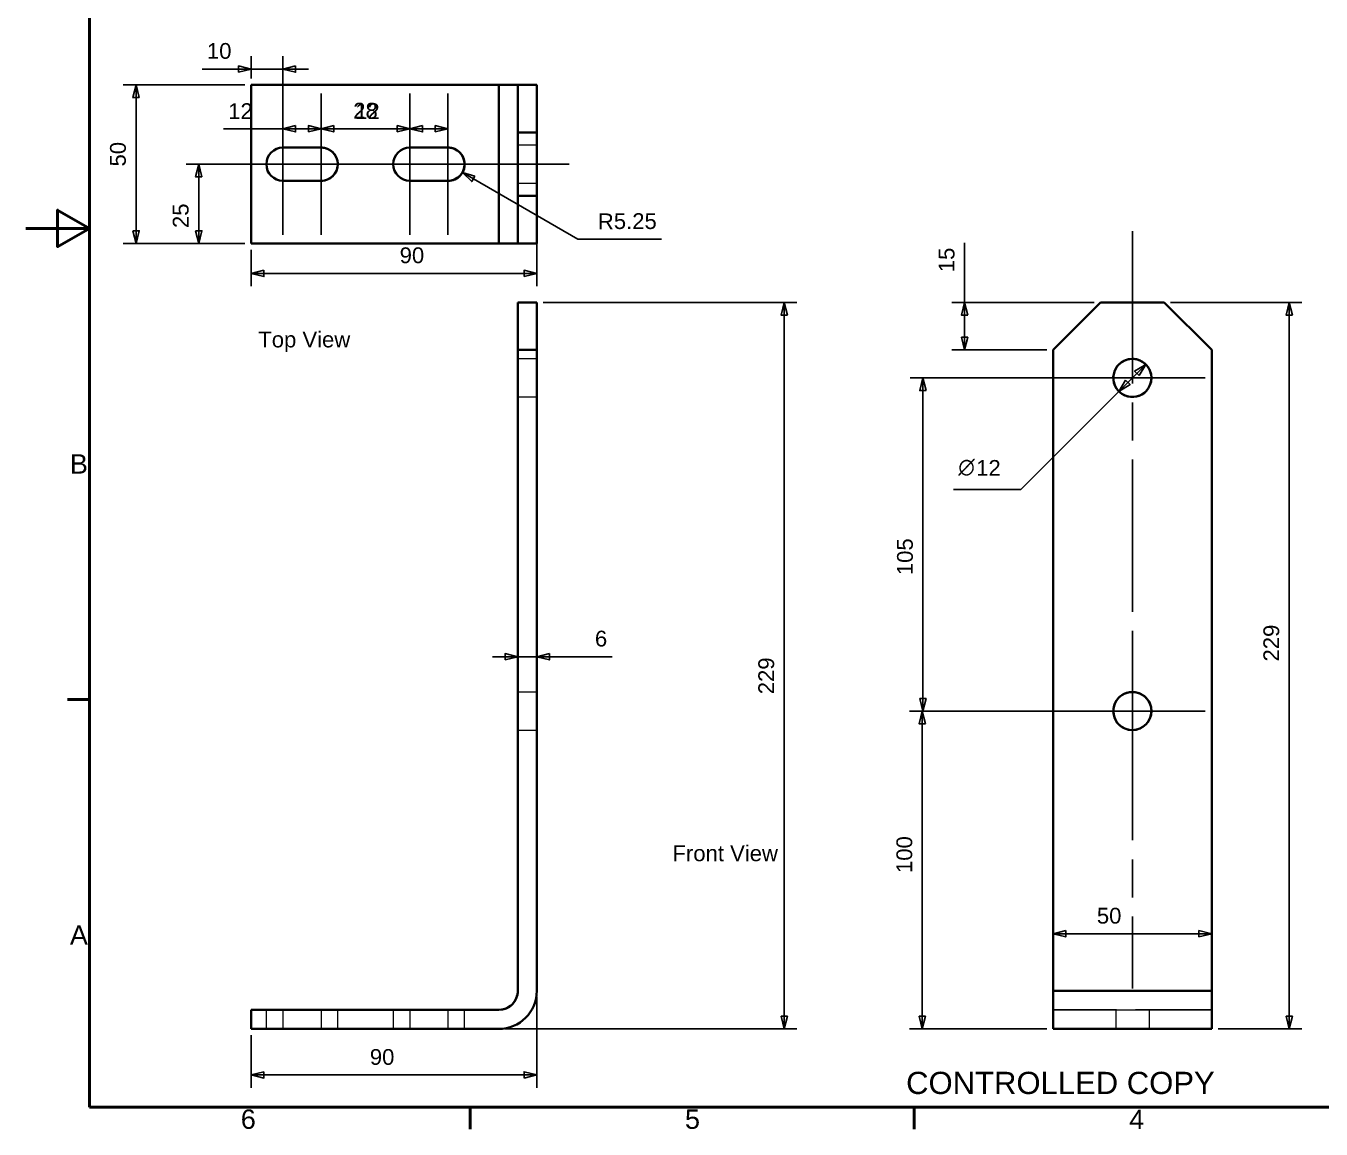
# Paper-space layout 'Bearing Sprt Plate' of a CAD drawing. Header units: millimetres. Extents: x 0 to 420, y 0 to 297.
# Drawn here: x 0 to 204.1, y 6.6 to 180.4 of the extents above; entities that cross this region are included whole.
import ezdxf

# ---------------------------------------------------------------- set-up
doc = ezdxf.new("R2010")
doc.units = ezdxf.units.MM
doc.linetypes.add('ACAD_ISO02W100', pattern=[15, 12, -3])
doc.linetypes.add('ACAD_ISO08W100', pattern=[36, 24, -3, 6, -3])
for name, color, linetype, lineweight in [('2dTransBorder', 7, 'Continuous', 35), ('2dTransTitleBlock', 7, 'Continuous', 35), ('Center Mark', 7, 'ACAD_ISO08W100', 25), ('Dimensions', 5, 'Continuous', 25), ('Hidden Edges', 7, 'ACAD_ISO02W100', 35), ('Text', 5, 'Continuous', 25), ('Visible Edges', 7, 'Continuous', 50)]:
    doc.layers.add(name, color=color, linetype=linetype, lineweight=lineweight)
doc.layers.add('Title', color=7, linetype='Continuous')
doc.styles.add('Current-ISO', font='ARIAL.TTF')
doc.styles.add('Text Style13', font='AIGDT___.TTF')
doc.styles.add('Text Style6', font='ARIAL.TTF')

# ---------------------------------------------------------------- blocks, each defined once
blk = doc.blocks.new('2dTransSymbol1')
at = {"color": 179}
for points in [[(199.59, 134.83), (199.09, 136.83), (198.59, 134.83), (199.59, 134.83)], [(198.59, 24.33), (199.09, 22.33), (199.59, 24.33), (198.59, 24.33)]]:
    blk.add_solid(points, dxfattribs=at)
at = {"layer": 'Dimensions', "color": 179, "linetype": 'Continuous', "lineweight": 25, "true_color": 0x262659}
for p, q in [((180.36, 136.83), (201.09, 136.83)), ((199.09, 136.83), (198.59, 134.83)), ((199.09, 134.83), (199.09, 136.83)), ((199.59, 134.83), (199.09, 136.83)), ((198.59, 134.83), (199.59, 134.83)), ((199.09, 134.83), (199.09, 24.33)), ((198.59, 24.33), (199.09, 22.33)), ((199.59, 24.33), (198.59, 24.33)), ((199.09, 24.33), (199.09, 22.33)), ((199.09, 22.33), (199.59, 24.33)), ((187.86, 22.33), (201.09, 22.33))]:
    blk.add_line(p, q, dxfattribs=at)
for points in [[(199.59, 134.83), (199.09, 136.83), (198.59, 134.83), (199.59, 134.83)], [(198.59, 24.33), (199.09, 22.33), (199.59, 24.33), (198.59, 24.33)]]:
    blk.add_lwpolyline(points, dxfattribs=at)
at = {"layer": 'Dimensions', "color": 18, "linetype": 'Continuous', "lineweight": 25, "true_color": 0x000000, "insert": (197.53, 80.24), "char_height": 2.489, "attachment_point": 7, "rotation": 90, "style": 'Text Style6'}
blk.add_mtext('229', dxfattribs=at)
blk = doc.blocks.new('2dTransSymbol2')
at = {"color": 179}
for points in [[(163.86, 37.83), (161.86, 37.33), (163.86, 36.83), (163.86, 37.83)], [(184.86, 36.83), (186.86, 37.33), (184.86, 37.83), (184.86, 36.83)]]:
    blk.add_solid(points, dxfattribs=at)
at = {"layer": 'Dimensions', "color": 179, "linetype": 'Continuous', "lineweight": 25, "true_color": 0x262659}
for p, q in [((161.86, 23.33), (161.86, 39.33)), ((186.86, 23.33), (186.86, 39.33)), ((163.86, 37.83), (161.86, 37.33)), ((163.86, 37.33), (161.86, 37.33)), ((161.86, 37.33), (163.86, 36.83)), ((163.86, 36.83), (163.86, 37.83)), ((184.86, 37.33), (163.86, 37.33)), ((186.86, 37.33), (184.86, 37.83)), ((184.86, 37.83), (184.86, 36.83)), ((184.86, 37.33), (186.86, 37.33)), ((184.86, 36.83), (186.86, 37.33))]:
    blk.add_line(p, q, dxfattribs=at)
for points in [[(163.86, 37.83), (161.86, 37.33), (163.86, 36.83), (163.86, 37.83)], [(184.86, 36.83), (186.86, 37.33), (184.86, 37.83), (184.86, 36.83)]]:
    blk.add_lwpolyline(points, dxfattribs=at)
at = {"layer": 'Dimensions', "linetype": 'Continuous', "lineweight": 25, "insert": (168.77, 38.9), "char_height": 2.489, "attachment_point": 7, "style": 'Text Style6'}
blk.add_mtext('50', dxfattribs=at)
blk = doc.blocks.new('2dTransSymbol3')
at = {"color": 179}
for points in [[(17.85, 169.11), (17.35, 171.11), (16.85, 169.11), (17.85, 169.11)], [(16.85, 148.11), (17.35, 146.11), (17.85, 148.11), (16.85, 148.11)]]:
    blk.add_solid(points, dxfattribs=at)
at = {"layer": 'Dimensions', "color": 179, "linetype": 'Continuous', "lineweight": 25, "true_color": 0x262659}
for p, q in [((34.51, 171.11), (15.35, 171.11)), ((17.35, 171.11), (16.85, 169.11)), ((17.35, 169.11), (17.35, 171.11)), ((17.85, 169.11), (17.35, 171.11)), ((16.85, 169.11), (17.85, 169.11)), ((17.35, 169.11), (17.35, 148.11)), ((16.85, 148.11), (17.35, 146.11)), ((17.85, 148.11), (16.85, 148.11)), ((17.35, 148.11), (17.35, 146.11)), ((17.35, 146.11), (17.85, 148.11)), ((34.51, 146.11), (15.35, 146.11))]:
    blk.add_line(p, q, dxfattribs=at)
for points in [[(17.85, 169.11), (17.35, 171.11), (16.85, 169.11), (17.85, 169.11)], [(16.85, 148.11), (17.35, 146.11), (17.85, 148.11), (16.85, 148.11)]]:
    blk.add_lwpolyline(points, dxfattribs=at)
at = {"layer": 'Dimensions', "color": 18, "linetype": 'Continuous', "lineweight": 25, "true_color": 0x000000, "insert": (15.78, 158.25), "char_height": 2.489, "attachment_point": 7, "rotation": 90, "style": 'Text Style6'}
blk.add_mtext('50', dxfattribs=at)
blk = doc.blocks.new('2dTransSymbol4')
at = {"color": 179}
for points in [[(37.51, 141.91), (35.51, 141.41), (37.51, 140.91), (37.51, 141.91)], [(78.51, 140.91), (80.51, 141.41), (78.51, 141.91), (78.51, 140.91)]]:
    blk.add_solid(points, dxfattribs=at)
at = {"layer": 'Dimensions', "color": 179, "linetype": 'Continuous', "lineweight": 25, "true_color": 0x262659}
for p, q in [((80.51, 152.61), (80.51, 139.41)), ((35.51, 145.11), (35.51, 139.41)), ((37.51, 141.91), (35.51, 141.41)), ((37.51, 141.41), (35.51, 141.41)), ((35.51, 141.41), (37.51, 140.91)), ((37.51, 140.91), (37.51, 141.91)), ((37.51, 141.41), (78.51, 141.41)), ((80.51, 141.41), (78.51, 141.91)), ((78.51, 141.91), (78.51, 140.91)), ((78.51, 141.41), (80.51, 141.41)), ((78.51, 140.91), (80.51, 141.41))]:
    blk.add_line(p, q, dxfattribs=at)
for points in [[(37.51, 141.91), (35.51, 141.41), (37.51, 140.91), (37.51, 141.91)], [(78.51, 140.91), (80.51, 141.41), (78.51, 141.91), (78.51, 140.91)]]:
    blk.add_lwpolyline(points, dxfattribs=at)
at = {"layer": 'Dimensions', "color": 18, "linetype": 'Continuous', "lineweight": 25, "true_color": 0x000000, "insert": (58.9, 142.98), "char_height": 2.489, "attachment_point": 7, "style": 'Text Style6'}
blk.add_mtext('90', dxfattribs=at)
blk = doc.blocks.new('2dTransSymbol5')
at = {"color": 179}
for points in [[(27.73, 156.61), (27.23, 158.61), (26.73, 156.61), (27.73, 156.61)], [(26.73, 148.11), (27.23, 146.11), (27.73, 148.11), (26.73, 148.11)]]:
    blk.add_solid(points, dxfattribs=at)
at = {"layer": 'Dimensions', "color": 179, "linetype": 'Continuous', "lineweight": 25, "true_color": 0x262659}
for p, q in [((29.38, 158.61), (25.23, 158.61)), ((27.23, 158.61), (26.73, 156.61)), ((27.23, 156.61), (27.23, 158.61)), ((27.73, 156.61), (27.23, 158.61)), ((26.73, 156.61), (27.73, 156.61)), ((27.23, 156.61), (27.23, 148.11)), ((26.73, 148.11), (27.23, 146.11)), ((27.73, 148.11), (26.73, 148.11)), ((27.23, 148.11), (27.23, 146.11)), ((27.23, 146.11), (27.73, 148.11)), ((34.51, 146.11), (25.23, 146.11))]:
    blk.add_line(p, q, dxfattribs=at)
for points in [[(27.73, 156.61), (27.23, 158.61), (26.73, 156.61), (27.73, 156.61)], [(26.73, 148.11), (27.23, 146.11), (27.73, 148.11), (26.73, 148.11)]]:
    blk.add_lwpolyline(points, dxfattribs=at)
at = {"layer": 'Dimensions', "linetype": 'Continuous', "lineweight": 25, "insert": (25.67, 148.55), "char_height": 2.489, "attachment_point": 7, "rotation": 90, "style": 'Text Style6'}
blk.add_mtext('25', dxfattribs=at)
blk = doc.blocks.new('2dTransSymbol6')
at = {"color": 179}
for points in [[(33.51, 173.11), (35.51, 173.61), (33.51, 174.11), (33.51, 173.11)], [(42.51, 174.11), (40.51, 173.61), (42.51, 173.11), (42.51, 174.11)]]:
    blk.add_solid(points, dxfattribs=at)
at = {"layer": 'Dimensions', "color": 179, "linetype": 'Continuous', "lineweight": 25, "true_color": 0x262659}
for p, q in [((35.51, 172.11), (35.51, 175.61)), ((40.51, 169.74), (40.51, 175.61)), ((27.77, 173.61), (31.51, 173.61)), ((33.51, 173.61), (31.51, 173.61)), ((35.51, 173.61), (33.51, 174.11)), ((33.51, 174.11), (33.51, 173.11)), ((33.51, 173.61), (35.51, 173.61)), ((33.51, 173.11), (35.51, 173.61)), ((35.51, 173.61), (40.51, 173.61)), ((42.51, 174.11), (40.51, 173.61)), ((42.51, 173.61), (40.51, 173.61)), ((40.51, 173.61), (42.51, 173.11)), ((42.51, 173.11), (42.51, 174.11)), ((42.51, 173.61), (44.51, 173.61))]:
    blk.add_line(p, q, dxfattribs=at)
for points in [[(33.51, 173.11), (35.51, 173.61), (33.51, 174.11), (33.51, 173.11)], [(42.51, 174.11), (40.51, 173.61), (42.51, 173.11), (42.51, 174.11)]]:
    blk.add_lwpolyline(points, dxfattribs=at)
at = {"layer": 'Dimensions', "linetype": 'Continuous', "lineweight": 25, "insert": (28.53, 175.18), "char_height": 2.489, "attachment_point": 7, "style": 'Text Style6'}
blk.add_mtext('10', dxfattribs=at)
blk = doc.blocks.new('2dCenterMark1')
at = {"layer": 'Center Mark', "lineweight": 25}
for p, q in [((40.51, 169.74), (40.51, 147.49)), ((44.51, 158.61), (29.38, 158.61))]:
    blk.add_line(p, q, dxfattribs=at)
blk = doc.blocks.new('2dTransSymbol7')
at = {"color": 179}
for points in [[(75.51, 80.5), (77.51, 81), (75.51, 81.5), (75.51, 80.5)], [(82.51, 81.5), (80.51, 81), (82.51, 80.5), (82.51, 81.5)]]:
    blk.add_solid(points, dxfattribs=at)
at = {"layer": 'Dimensions', "color": 179, "linetype": 'Continuous', "lineweight": 25, "true_color": 0x262659}
for p, q in [((75.51, 81), (73.51, 81)), ((77.51, 81), (75.51, 81.5)), ((75.51, 81.5), (75.51, 80.5)), ((75.51, 81), (77.51, 81)), ((75.51, 80.5), (77.51, 81)), ((77.51, 81), (80.51, 81)), ((82.51, 81.5), (80.51, 81)), ((82.51, 81), (80.51, 81)), ((80.51, 81), (82.51, 80.5)), ((82.51, 80.5), (82.51, 81.5)), ((82.51, 81), (84.51, 81)), ((92.36, 81), (84.51, 81))]:
    blk.add_line(p, q, dxfattribs=at)
for points in [[(75.51, 80.5), (77.51, 81), (75.51, 81.5), (75.51, 80.5)], [(82.51, 81.5), (80.51, 81), (82.51, 80.5), (82.51, 81.5)]]:
    blk.add_lwpolyline(points, dxfattribs=at)
at = {"layer": 'Dimensions', "linetype": 'Continuous', "lineweight": 25, "insert": (89.67, 82.57), "char_height": 2.49, "attachment_point": 7, "style": 'Text Style6'}
blk.add_mtext('6', dxfattribs=at)
blk = doc.blocks.new('2dTransSymbol8')
at = {"color": 179}
for points in [[(37.51, 15.58), (35.51, 15.08), (37.51, 14.58), (37.51, 15.58)], [(78.51, 14.58), (80.51, 15.08), (78.51, 15.58), (78.51, 14.58)]]:
    blk.add_solid(points, dxfattribs=at)
at = {"layer": 'Dimensions', "color": 179, "linetype": 'Continuous', "lineweight": 25, "true_color": 0x262659}
for p, q in [((80.51, 27.33), (80.51, 13.08)), ((35.51, 21.33), (35.51, 13.08)), ((37.51, 15.58), (35.51, 15.08)), ((37.51, 15.08), (35.51, 15.08)), ((35.51, 15.08), (37.51, 14.58)), ((37.51, 14.58), (37.51, 15.58)), ((37.51, 15.08), (78.51, 15.08)), ((80.51, 15.08), (78.51, 15.58)), ((78.51, 15.58), (78.51, 14.58)), ((78.51, 15.08), (80.51, 15.08)), ((78.51, 14.58), (80.51, 15.08))]:
    blk.add_line(p, q, dxfattribs=at)
for points in [[(37.51, 15.58), (35.51, 15.08), (37.51, 14.58), (37.51, 15.58)], [(78.51, 14.58), (80.51, 15.08), (78.51, 15.58), (78.51, 14.58)]]:
    blk.add_lwpolyline(points, dxfattribs=at)
at = {"layer": 'Dimensions', "color": 18, "linetype": 'Continuous', "lineweight": 25, "true_color": 0x000000, "insert": (54.2, 16.64), "char_height": 2.489, "attachment_point": 7, "style": 'Text Style6'}
blk.add_mtext('90', dxfattribs=at)
blk = doc.blocks.new('2dCenterMark2')
at = {"layer": 'Center Mark', "lineweight": 25}
for p, q in [((66.51, 169.74), (66.51, 147.49)), ((85.6, 158.61), (62.51, 158.61))]:
    blk.add_line(p, q, dxfattribs=at)
blk = doc.blocks.new('2dCenterMark3')
at = {"layer": 'Center Mark', "lineweight": 25}
for p, q in [((174.36, 148.06), (174.36, 28.71)), ((185.86, 124.93), (162.86, 124.93))]:
    blk.add_line(p, q, dxfattribs=at)
blk = doc.blocks.new('2dCenterMark4')
at = {"layer": 'Center Mark', "lineweight": 25}
for p, q in [((46.51, 169.74), (46.51, 147.49)), ((57.63, 158.61), (42.51, 158.61))]:
    blk.add_line(p, q, dxfattribs=at)
blk = doc.blocks.new('2dCenterMark5')
at = {"layer": 'Center Mark', "lineweight": 25}
for p, q in [((60.51, 169.74), (60.51, 147.49)), ((64.51, 158.61), (49.38, 158.61))]:
    blk.add_line(p, q, dxfattribs=at)
blk = doc.blocks.new('2dTransSymbol9')
at = {"color": 179}
for points in [[(42.51, 164.7), (40.51, 164.2), (42.51, 163.7), (42.51, 164.7)], [(44.51, 163.7), (46.51, 164.2), (44.51, 164.7), (44.51, 163.7)]]:
    blk.add_solid(points, dxfattribs=at)
at = {"layer": 'Dimensions', "color": 179, "linetype": 'Continuous', "lineweight": 25, "true_color": 0x262659}
for p, q in [((31.12, 164.2), (40.51, 164.2)), ((42.51, 164.7), (40.51, 164.2)), ((42.51, 164.2), (40.51, 164.2)), ((40.51, 164.2), (42.51, 163.7)), ((42.51, 163.7), (42.51, 164.7)), ((42.51, 164.2), (44.51, 164.2)), ((46.51, 164.2), (44.51, 164.7)), ((44.51, 164.7), (44.51, 163.7)), ((44.51, 164.2), (46.51, 164.2)), ((44.51, 163.7), (46.51, 164.2))]:
    blk.add_line(p, q, dxfattribs=at)
for points in [[(42.51, 164.7), (40.51, 164.2), (42.51, 163.7), (42.51, 164.7)], [(44.51, 163.7), (46.51, 164.2), (44.51, 164.7), (44.51, 163.7)]]:
    blk.add_lwpolyline(points, dxfattribs=at)
at = {"layer": 'Dimensions', "color": 18, "linetype": 'Continuous', "lineweight": 25, "true_color": 0x000000, "insert": (31.88, 165.73), "char_height": 2.489, "attachment_point": 7, "style": 'Text Style6'}
blk.add_mtext('12', dxfattribs=at)
blk = doc.blocks.new('2dTransSymbol10')
at = {"color": 179}
for points in [[(48.51, 164.7), (46.51, 164.2), (48.51, 163.7), (48.51, 164.7)], [(58.51, 163.7), (60.51, 164.2), (58.51, 164.7), (58.51, 163.7)]]:
    blk.add_solid(points, dxfattribs=at)
at = {"layer": 'Dimensions', "color": 179, "linetype": 'Continuous', "lineweight": 25, "true_color": 0x262659}
for p, q in [((48.51, 164.7), (46.51, 164.2)), ((48.51, 164.2), (46.51, 164.2)), ((46.51, 164.2), (48.51, 163.7)), ((48.51, 163.7), (48.51, 164.7)), ((48.51, 164.2), (58.51, 164.2)), ((60.51, 164.2), (58.51, 164.7)), ((58.51, 164.7), (58.51, 163.7)), ((58.51, 164.2), (60.51, 164.2)), ((58.51, 163.7), (60.51, 164.2))]:
    blk.add_line(p, q, dxfattribs=at)
for points in [[(48.51, 164.7), (46.51, 164.2), (48.51, 163.7), (48.51, 164.7)], [(58.51, 163.7), (60.51, 164.2), (58.51, 164.7), (58.51, 163.7)]]:
    blk.add_lwpolyline(points, dxfattribs=at)
at = {"layer": 'Dimensions', "linetype": 'Continuous', "lineweight": 25, "insert": (51.58, 165.77), "char_height": 2.489, "attachment_point": 7, "style": 'Text Style6'}
blk.add_mtext('28', dxfattribs=at)
blk = doc.blocks.new('2dTransSymbol11')
at = {"color": 179}
for points in [[(62.51, 164.7), (60.51, 164.2), (62.51, 163.7), (62.51, 164.7)], [(64.51, 163.7), (66.51, 164.2), (64.51, 164.7), (64.51, 163.7)]]:
    blk.add_solid(points, dxfattribs=at)
at = {"layer": 'Dimensions', "color": 179, "linetype": 'Continuous', "lineweight": 25, "true_color": 0x262659}
for p, q in [((51.12, 164.2), (60.51, 164.2)), ((62.51, 164.7), (60.51, 164.2)), ((62.51, 164.2), (60.51, 164.2)), ((60.51, 164.2), (62.51, 163.7)), ((62.51, 163.7), (62.51, 164.7)), ((62.51, 164.2), (64.51, 164.2)), ((66.51, 164.2), (64.51, 164.7)), ((64.51, 164.7), (64.51, 163.7)), ((64.51, 164.2), (66.51, 164.2)), ((64.51, 163.7), (66.51, 164.2))]:
    blk.add_line(p, q, dxfattribs=at)
for points in [[(62.51, 164.7), (60.51, 164.2), (62.51, 163.7), (62.51, 164.7)], [(64.51, 163.7), (66.51, 164.2), (64.51, 164.7), (64.51, 163.7)]]:
    blk.add_lwpolyline(points, dxfattribs=at)
at = {"layer": 'Dimensions', "color": 18, "linetype": 'Continuous', "lineweight": 25, "true_color": 0x000000, "insert": (51.88, 165.73), "char_height": 2.489, "attachment_point": 7, "style": 'Text Style6'}
blk.add_mtext('12', dxfattribs=at)
blk = doc.blocks.new('2dCenterMark6')
at = {"layer": 'Center Mark', "lineweight": 25}
for p, q in [((174.36, 83.93), (174.36, 60.93)), ((185.86, 72.43), (162.86, 72.43))]:
    blk.add_line(p, q, dxfattribs=at)
blk = doc.blocks.new('2dTransSymbol12')
at = {"color": 179}
blk.add_solid([(70.76, 156.73), (68.78, 157.3), (70.26, 155.87), (70.76, 156.73)], dxfattribs=at)
at = {"layer": 'Dimensions', "color": 179, "linetype": 'Continuous', "lineweight": 25, "true_color": 0x262659}
for p, q in [((70.51, 156.3), (68.78, 157.3)), ((70.76, 156.73), (68.78, 157.3)), ((68.78, 157.3), (70.26, 155.87)), ((70.26, 155.87), (70.76, 156.73)), ((70.51, 156.3), (86.97, 146.8)), ((86.97, 146.8), (100.17, 146.8))]:
    blk.add_line(p, q, dxfattribs=at)
blk.add_lwpolyline([(70.76, 156.73), (68.78, 157.3), (70.26, 155.87), (70.76, 156.73)], dxfattribs=at)
at = {"layer": 'Dimensions', "linetype": 'Continuous', "lineweight": 25, "insert": (90.13, 148.36), "char_height": 2.49, "attachment_point": 7, "style": 'Text Style6'}
blk.add_mtext('R', dxfattribs=at)
at = {"layer": 'Dimensions', "color": 18, "linetype": 'Continuous', "lineweight": 25, "true_color": 0x020000, "insert": (92.65, 148.36), "char_height": 2.489, "attachment_point": 7, "style": 'Text Style6'}
blk.add_mtext('5.25', dxfattribs=at)
blk = doc.blocks.new('2dTransSymbol13')
at = {"color": 179}
for points in [[(141.76, 70.43), (141.26, 72.43), (140.76, 70.43), (141.76, 70.43)], [(140.76, 24.33), (141.26, 22.33), (141.76, 24.33), (140.76, 24.33)]]:
    blk.add_solid(points, dxfattribs=at)
at = {"layer": 'Dimensions', "color": 179, "linetype": 'Continuous', "lineweight": 25, "true_color": 0x262659}
for p, q in [((162.86, 72.43), (139.26, 72.43)), ((141.26, 72.43), (140.76, 70.43)), ((141.26, 70.43), (141.26, 72.43)), ((141.76, 70.43), (141.26, 72.43)), ((140.76, 70.43), (141.76, 70.43)), ((141.26, 24.33), (141.26, 70.43)), ((140.76, 24.33), (141.26, 22.33)), ((141.76, 24.33), (140.76, 24.33)), ((141.26, 24.33), (141.26, 22.33)), ((141.26, 22.33), (141.76, 24.33)), ((160.86, 22.33), (139.26, 22.33))]:
    blk.add_line(p, q, dxfattribs=at)
for points in [[(141.76, 70.43), (141.26, 72.43), (140.76, 70.43), (141.76, 70.43)], [(140.76, 24.33), (141.26, 22.33), (141.76, 24.33), (140.76, 24.33)]]:
    blk.add_lwpolyline(points, dxfattribs=at)
at = {"layer": 'Dimensions', "linetype": 'Continuous', "lineweight": 25, "insert": (139.7, 46.91), "char_height": 2.489, "attachment_point": 7, "rotation": 90, "style": 'Text Style6'}
blk.add_mtext('100', dxfattribs=at)
blk = doc.blocks.new('2dTransSymbol14')
at = {"color": 179}
for points in [[(141.86, 122.93), (141.36, 124.93), (140.86, 122.93), (141.86, 122.93)], [(140.86, 74.43), (141.36, 72.43), (141.86, 74.43), (140.86, 74.43)]]:
    blk.add_solid(points, dxfattribs=at)
at = {"layer": 'Dimensions', "color": 179, "linetype": 'Continuous', "lineweight": 25, "true_color": 0x262659}
for p, q in [((162.86, 124.93), (139.36, 124.93)), ((141.36, 124.93), (140.86, 122.93)), ((141.36, 122.93), (141.36, 124.93)), ((141.86, 122.93), (141.36, 124.93)), ((140.86, 122.93), (141.86, 122.93)), ((141.36, 74.43), (141.36, 122.93)), ((140.86, 74.43), (141.36, 72.43)), ((141.86, 74.43), (140.86, 74.43)), ((141.36, 74.43), (141.36, 72.43)), ((141.36, 72.43), (141.86, 74.43)), ((162.86, 72.43), (139.36, 72.43))]:
    blk.add_line(p, q, dxfattribs=at)
for points in [[(141.86, 122.93), (141.36, 124.93), (140.86, 122.93), (141.86, 122.93)], [(140.86, 74.43), (141.36, 72.43), (141.86, 74.43), (140.86, 74.43)]]:
    blk.add_lwpolyline(points, dxfattribs=at)
at = {"layer": 'Dimensions', "color": 18, "linetype": 'Continuous', "lineweight": 25, "true_color": 0x000000, "insert": (139.8, 93.85), "char_height": 2.489, "attachment_point": 7, "rotation": 90, "style": 'Text Style6'}
blk.add_mtext('105', dxfattribs=at)
blk = doc.blocks.new('2dTransSymbol15')
at = {"color": 179}
for points in [[(175.42, 125.29), (176.48, 127.05), (174.71, 125.99), (175.42, 125.29)], [(173.3, 124.58), (172.24, 122.81), (174.01, 123.87), (173.3, 124.58)]]:
    blk.add_solid(points, dxfattribs=at)
at = {"layer": 'Dimensions', "color": 179, "linetype": 'Continuous', "lineweight": 25, "true_color": 0x262659}
for p, q in [((176.48, 127.05), (174.71, 125.99)), ((175.07, 125.64), (176.48, 127.05)), ((175.42, 125.29), (176.48, 127.05)), ((173.3, 124.58), (172.24, 122.81)), ((174.01, 123.87), (173.3, 124.58)), ((173.65, 124.22), (175.07, 125.64)), ((174.71, 125.99), (175.42, 125.29)), ((172.24, 122.81), (156.77, 107.35)), ((173.65, 124.22), (172.24, 122.81)), ((172.24, 122.81), (174.01, 123.87)), ((156.77, 107.35), (146.18, 107.35))]:
    blk.add_line(p, q, dxfattribs=at)
for points in [[(175.42, 125.29), (176.48, 127.05), (174.71, 125.99), (175.42, 125.29)], [(173.3, 124.58), (172.24, 122.81), (174.01, 123.87), (173.3, 124.58)]]:
    blk.add_lwpolyline(points, dxfattribs=at)
at = {"layer": 'Dimensions', "color": 18, "linetype": 'Continuous', "lineweight": 25, "true_color": 0x010000, "insert": (146.94, 109.5), "char_height": 2.5, "attachment_point": 7, "style": 'Text Style13'}
blk.add_mtext('n', dxfattribs=at)
at = {"layer": 'Dimensions', "linetype": 'Continuous', "lineweight": 25, "insert": (149.75, 109.5), "char_height": 2.489, "attachment_point": 7, "style": 'Text Style6'}
blk.add_mtext('12', dxfattribs=at)
blk = doc.blocks.new('2dTransSymbol16')
at = {"color": 179}
for points in [[(148.42, 134.83), (147.92, 136.83), (147.42, 134.83), (148.42, 134.83)], [(147.42, 131.33), (147.92, 129.33), (148.42, 131.33), (147.42, 131.33)]]:
    blk.add_solid(points, dxfattribs=at)
at = {"layer": 'Dimensions', "color": 179, "linetype": 'Continuous', "lineweight": 25, "true_color": 0x262659}
for p, q in [((147.92, 146.22), (147.92, 136.83)), ((168.36, 136.83), (145.92, 136.83)), ((147.92, 136.83), (147.42, 134.83)), ((147.92, 134.83), (147.92, 136.83)), ((148.42, 134.83), (147.92, 136.83)), ((147.42, 134.83), (148.42, 134.83)), ((147.92, 131.33), (147.92, 134.83)), ((147.42, 131.33), (147.92, 129.33)), ((148.42, 131.33), (147.42, 131.33)), ((147.92, 131.33), (147.92, 129.33)), ((147.92, 129.33), (148.42, 131.33)), ((160.86, 129.33), (145.92, 129.33))]:
    blk.add_line(p, q, dxfattribs=at)
for points in [[(148.42, 134.83), (147.92, 136.83), (147.42, 134.83), (148.42, 134.83)], [(147.42, 131.33), (147.92, 129.33), (148.42, 131.33), (147.42, 131.33)]]:
    blk.add_lwpolyline(points, dxfattribs=at)
at = {"layer": 'Dimensions', "linetype": 'Continuous', "lineweight": 25, "insert": (146.36, 141.59), "char_height": 2.489, "attachment_point": 7, "rotation": 90, "style": 'Text Style6'}
blk.add_mtext('15', dxfattribs=at)
blk = doc.blocks.new('2dTransSymbol17')
at = {"color": 179}
for points in [[(120.01, 134.83), (119.51, 136.83), (119.01, 134.83), (120.01, 134.83)], [(119.01, 24.33), (119.51, 22.33), (120.01, 24.33), (119.01, 24.33)]]:
    blk.add_solid(points, dxfattribs=at)
at = {"layer": 'Dimensions', "color": 179, "linetype": 'Continuous', "lineweight": 25, "true_color": 0x262659}
for p, q in [((81.51, 136.83), (121.51, 136.83)), ((119.51, 136.83), (119.01, 134.83)), ((119.51, 134.83), (119.51, 136.83)), ((120.01, 134.83), (119.51, 136.83)), ((119.01, 134.83), (120.01, 134.83)), ((119.51, 24.33), (119.51, 134.83)), ((119.01, 24.33), (119.51, 22.33)), ((120.01, 24.33), (119.01, 24.33)), ((119.51, 24.33), (119.51, 22.33)), ((119.51, 22.33), (120.01, 24.33)), ((75.51, 22.33), (121.51, 22.33))]:
    blk.add_line(p, q, dxfattribs=at)
for points in [[(120.01, 134.83), (119.51, 136.83), (119.01, 134.83), (120.01, 134.83)], [(119.01, 24.33), (119.51, 22.33), (120.01, 24.33), (119.01, 24.33)]]:
    blk.add_lwpolyline(points, dxfattribs=at)
at = {"layer": 'Dimensions', "linetype": 'Continuous', "lineweight": 25, "insert": (117.94, 75.08), "char_height": 2.489, "attachment_point": 7, "rotation": 90, "style": 'Text Style6'}
blk.add_mtext('229', dxfattribs=at)
blk = doc.blocks.new('Default Border')
at = {"layer": '2dTransBorder', "color": 179, "linetype": 'Continuous', "lineweight": 50, "true_color": 0x262659}
for points in [[(10, 10), (10, 287), (410, 287), (410, 10), (10, 10)], [(0, 148.5), (10, 148.5), (5, 151.39), (5, 145.61), (10, 148.5)], [(10, 74.25), (6.55, 74.25)], [(70, 10), (70, 6.55)], [(140, 10), (140, 6.55)]]:
    blk.add_lwpolyline(points, dxfattribs=at)
at = {"layer": '2dTransBorder', "color": 179, "lineweight": 211, "char_height": 3.05, "attachment_point": 7, "style": 'Current-ISO'}
for s, insert in [('B', (6.93, 109.85)), ('A', (6.93, 35.6)), ('6', (33.86, 6.55)), ('5', (103.86, 6.55)), ('4', (173.86, 6.55))]:
    blk.add_mtext(s, dxfattribs=dict(at, insert=insert))
blk = doc.blocks.new('Title')
at = {"layer": '2dTransBorder'}
blk.add_blockref('Default Border', (-10, -10), dxfattribs=at)
at = {"layer": '2dTransTitleBlock', "color": 179, "lineweight": 5, "insert": (128.71, 2.03), "char_height": 3.5, "attachment_point": 7, "line_spacing_factor": 0.860831, "style": 'Current-ISO'}
blk.add_mtext('CONTROLLED COPY', dxfattribs=at)

psp = doc.layouts.new('Bearing Sprt Plate')

# ---------------------------------------------------------------- linework, layer by layer
at = {"layer": 'Hidden Edges', "color": 179, "linetype": 'ACAD_ISO02W100', "lineweight": 18, "true_color": 0x262659}
for p, q in [((74.51, 171.11), (74.51, 146.11)), ((80.51, 161.61), (77.51, 161.61)), ((80.51, 161.61), (77.51, 161.61)), ((77.51, 155.61), (80.51, 155.61)), ((77.51, 155.61), (80.51, 155.61)), ((80.51, 129.33), (77.51, 129.33)), ((80.51, 127.93), (77.51, 127.93)), ((77.51, 121.93), (80.51, 121.93)), ((80.51, 75.43), (77.51, 75.43)), ((77.51, 69.43), (80.51, 69.43)), ((186.86, 28.33), (161.86, 28.33)), ((37.88, 25.33), (37.88, 22.33)), ((40.51, 25.33), (40.51, 22.33)), ((40.51, 25.33), (40.51, 22.33)), ((46.51, 25.33), (46.51, 22.33)), ((46.51, 25.33), (46.51, 22.33)), ((49.13, 22.33), (49.13, 25.33)), ((57.88, 25.33), (57.88, 22.33)), ((60.51, 25.33), (60.51, 22.33)), ((60.51, 25.33), (60.51, 22.33)), ((66.51, 25.33), (66.51, 22.33)), ((66.51, 25.33), (66.51, 22.33)), ((69.13, 22.33), (69.13, 25.33)), ((186.86, 25.33), (161.86, 25.33)), ((161.86, 25.33), (186.86, 25.33)), ((171.74, 25.33), (176.99, 25.33)), ((171.74, 25.33), (171.74, 22.33)), ((171.74, 25.33), (171.74, 22.33)), ((171.74, 25.33), (176.99, 25.33)), ((171.74, 25.33), (176.99, 25.33)), ((171.74, 25.33), (171.74, 22.33)), ((171.74, 25.33), (171.74, 22.33)), ((171.74, 25.33), (176.99, 25.33)), ((176.99, 25.33), (176.99, 22.33)), ((176.99, 25.33), (176.99, 22.33)), ((176.99, 25.33), (176.99, 22.33)), ((176.99, 25.33), (176.99, 22.33))]:
    psp.add_line(p, q, dxfattribs=at)
for centre, radius, start, end in [((46.51, 158.61), 2.63, 71.9924, 74.2182), ((46.51, 158.61), 2.63, 56.2177, 58.4641), ((46.51, 158.61), 2.62, 11.2676, 13.528), ((66.51, 158.61), 2.63, 72.0054, 74.2314), ((66.51, 158.61), 2.63, 36.0022, 38.9746), ((66.51, 158.61), 2.62, 9.0022, 11.2703), ((174.36, 124.93), 3, 71.6069, 73.6345), ((174.36, 124.93), 3, 57.2691, 59.2963), ((174.36, 124.93), 3, 40.906, 43.2244), ((174.36, 124.93), 3, 10.2044, 12.2464), ((174.36, 72.43), 3, 106.3636, 108.391), ((174.36, 72.43), 3, 86.3851, 90), ((174.36, 72.43), 3, 73.6364, 77.2513), ((174.36, 72.43), 3, 54.9551, 57.2727), ((174.36, 72.43), 3, 36.8397, 38.8832), ((174.36, 72.43), 3, 10.211, 12.253), ((74.51, 28.33), 3, 346.8652, 348.7385)]:
    psp.add_arc(centre, radius, start, end, dxfattribs=at)
at = {"layer": 'Visible Edges', "color": 179, "linetype": 'Continuous', "lineweight": 35, "true_color": 0x262659}
for p, q in [((35.51, 171.11), (74.51, 171.11)), ((74.51, 171.11), (35.51, 171.11)), ((35.51, 171.11), (35.51, 146.11)), ((35.51, 171.11), (35.51, 146.11)), ((80.51, 171.11), (74.51, 171.11)), ((74.51, 146.11), (74.51, 171.11)), ((77.51, 171.11), (74.51, 171.11)), ((77.51, 171.11), (77.51, 163.61)), ((80.51, 171.11), (77.51, 171.11)), ((77.51, 171.11), (77.51, 146.11)), ((80.51, 163.61), (80.51, 171.11)), ((80.51, 146.11), (80.51, 171.11)), ((77.51, 163.61), (80.51, 163.61)), ((77.51, 163.61), (77.51, 153.61)), ((80.51, 163.61), (80.51, 153.61)), ((77.51, 155.61), (77.51, 161.61)), ((77.51, 155.61), (77.51, 161.61)), ((80.51, 161.61), (80.51, 155.61)), ((80.51, 161.61), (80.51, 155.61)), ((46.51, 161.24), (40.51, 161.24)), ((40.51, 161.24), (46.51, 161.24)), ((66.51, 161.24), (60.51, 161.24)), ((60.51, 161.24), (66.51, 161.24)), ((40.51, 155.99), (46.51, 155.99)), ((46.51, 155.99), (40.51, 155.99)), ((60.51, 155.99), (66.51, 155.99)), ((66.51, 155.99), (60.51, 155.99)), ((80.51, 153.61), (77.51, 153.61)), ((77.51, 153.61), (77.51, 146.11)), ((80.51, 146.11), (80.51, 153.61)), ((35.51, 146.11), (74.51, 146.11)), ((74.51, 146.11), (35.51, 146.11)), ((80.51, 146.11), (74.51, 146.11)), ((77.51, 146.11), (74.51, 146.11)), ((77.51, 146.11), (80.51, 146.11)), ((77.51, 129.33), (77.51, 136.83)), ((77.51, 136.83), (80.51, 136.83)), ((80.51, 136.83), (77.51, 136.83)), ((77.51, 136.83), (77.51, 129.33)), ((80.51, 136.83), (80.51, 129.33)), ((80.51, 129.33), (80.51, 136.83)), ((161.86, 129.33), (169.36, 136.83)), ((169.36, 136.83), (161.86, 129.33)), ((179.36, 136.83), (169.36, 136.83)), ((179.36, 136.83), (169.36, 136.83)), ((186.86, 129.33), (179.36, 136.83)), ((179.36, 136.83), (186.86, 129.33)), ((77.51, 129.33), (80.51, 129.33)), ((77.51, 129.33), (77.51, 28.33)), ((77.51, 28.33), (77.51, 129.33)), ((80.51, 129.33), (80.51, 28.33)), ((80.51, 28.33), (80.51, 129.33)), ((161.86, 129.33), (161.86, 28.33)), ((161.86, 28.33), (161.86, 129.33)), ((186.86, 28.33), (186.86, 129.33)), ((186.86, 129.33), (186.86, 28.33)), ((77.51, 121.93), (77.51, 127.93)), ((80.51, 127.93), (80.51, 121.93)), ((77.51, 69.43), (77.51, 75.43)), ((80.51, 75.43), (80.51, 69.43)), ((161.86, 28.33), (186.86, 28.33)), ((161.86, 22.33), (161.86, 28.33)), ((161.86, 25.33), (161.86, 28.33)), ((186.86, 22.33), (186.86, 28.33)), ((186.86, 25.33), (186.86, 28.33)), ((35.51, 25.33), (74.51, 25.33)), ((35.51, 22.33), (35.51, 25.33)), ((35.51, 25.33), (35.51, 22.33)), ((74.51, 25.33), (35.51, 25.33)), ((37.88, 25.33), (40.51, 25.33)), ((46.51, 25.33), (40.51, 25.33)), ((40.51, 25.33), (46.51, 25.33)), ((46.51, 25.33), (49.13, 25.33)), ((57.88, 25.33), (60.51, 25.33)), ((66.51, 25.33), (60.51, 25.33)), ((60.51, 25.33), (66.51, 25.33)), ((66.51, 25.33), (69.13, 25.33)), ((161.86, 22.33), (161.86, 25.33)), ((186.86, 25.33), (186.86, 22.33)), ((74.51, 22.33), (35.51, 22.33)), ((35.51, 22.33), (74.51, 22.33)), ((40.51, 22.33), (37.88, 22.33)), ((40.51, 22.33), (46.51, 22.33)), ((46.51, 22.33), (40.51, 22.33)), ((49.13, 22.33), (46.51, 22.33)), ((60.51, 22.33), (57.88, 22.33)), ((60.51, 22.33), (66.51, 22.33)), ((66.51, 22.33), (60.51, 22.33)), ((69.13, 22.33), (66.51, 22.33)), ((186.86, 22.33), (161.86, 22.33)), ((186.86, 22.33), (161.86, 22.33)), ((176.99, 22.33), (171.74, 22.33)), ((176.99, 22.33), (171.74, 22.33)), ((176.99, 22.33), (171.74, 22.33)), ((176.99, 22.33), (171.74, 22.33))]:
    psp.add_line(p, q, dxfattribs=at)
for centre in [(174.36, 124.93), (174.36, 72.43)]:
    psp.add_circle(centre, 3, dxfattribs=at)
for centre, radius, start, end in [((40.51, 158.61), 2.62, 90, 270), ((40.51, 158.61), 2.62, 90, 270), ((46.51, 158.61), 2.62, 74.2182, 89.994), ((46.51, 158.61), 2.62, 270, 90), ((46.51, 158.61), 2.62, 58.4641, 71.9924), ((46.51, 158.61), 2.63, 13.528, 56.2177), ((60.51, 158.61), 2.62, 90, 270), ((60.51, 158.61), 2.62, 90, 270), ((66.51, 158.61), 2.62, 74.2314, 90.0077), ((66.51, 158.61), 2.62, 270, 90), ((66.51, 158.61), 2.63, 38.9746, 72.0054), ((66.51, 158.61), 2.63, 11.2703, 36.0022), ((46.51, 158.61), 2.63, 270.006, 11.2676), ((66.51, 158.61), 2.63, 269.9923, 9.0022), ((174.36, 124.93), 3, 90, 10.2044), ((174.36, 124.93), 3, 73.6345, 90), ((174.36, 124.93), 3, 59.2963, 71.6069), ((174.36, 124.93), 3, 43.2244, 57.2691), ((174.36, 124.93), 3, 12.2464, 40.906), ((174.36, 72.43), 3, 108.391, 10.211), ((174.36, 72.43), 3, 90, 106.3636), ((174.36, 72.43), 3, 77.2513, 86.3851), ((174.36, 72.43), 3, 57.2727, 73.6364), ((174.36, 72.43), 3, 38.8832, 54.9551), ((174.36, 72.43), 3, 12.253, 36.8397), ((74.51, 28.33), 6, 270, 0), ((74.51, 28.33), 6, 270, 0), ((74.51, 28.33), 3, 270, 0), ((74.51, 28.33), 3, 269.9918, 346.8652), ((74.51, 28.33), 3, 348.7385, 0.0059)]:
    psp.add_arc(centre, radius, start, end, dxfattribs=at)

# ---------------------------------------------------------------- block references
at = {"layer": 'Center Mark'}
for name in ['2dCenterMark1', '2dCenterMark4', '2dCenterMark5', '2dCenterMark2', '2dCenterMark3', '2dCenterMark6']:
    psp.add_blockref(name, (0, 0), dxfattribs=at)
at = {"layer": 'Dimensions'}
for name in ['2dTransSymbol6', '2dTransSymbol3', '2dTransSymbol9', '2dTransSymbol10', '2dTransSymbol11', '2dTransSymbol5', '2dTransSymbol12', '2dTransSymbol4', '2dTransSymbol16', '2dTransSymbol17', '2dTransSymbol1', '2dTransSymbol15', '2dTransSymbol14', '2dTransSymbol7', '2dTransSymbol13', '2dTransSymbol2', '2dTransSymbol8']:
    psp.add_blockref(name, (0, 0), dxfattribs=at)
at = {"layer": 'Title'}
psp.add_blockref('Title', (10, 10), dxfattribs=at)

# ---------------------------------------------------------------- texts
at = {"layer": 'Text', "color": 179, "linetype": 'Continuous', "lineweight": 5, "true_color": 0x262659, "char_height": 2.4892, "attachment_point": 1, "line_spacing_factor": 0.846, "style": 'Current-ISO'}
for s, insert, width in [('\\W1.00;\\H2.4892;\\lTop View', (36.62, 132.23), 14.495), ('\\W1.00;\\H2.4892;\\lFront View', (101.89, 51.26), 16.6181)]:
    psp.add_mtext(s, dxfattribs=dict(at, insert=insert, width=width))

doc.saveas('drawing.dxf')
